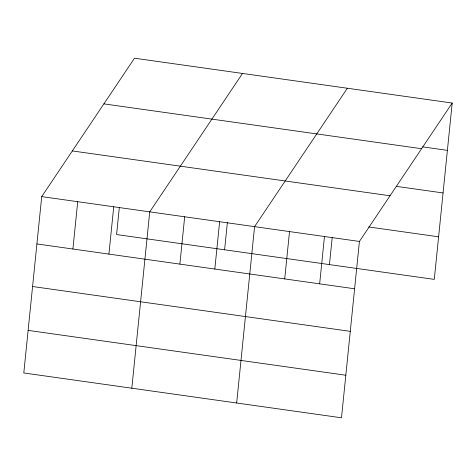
<?xml version="1.0" encoding="UTF-8"?>
<svg xmlns="http://www.w3.org/2000/svg" width="476" height="476" viewBox="0 0 476 476"><rect width="100%" height="100%" fill="white"/><g stroke="black" fill="none" stroke-linecap="round" stroke-linejoin="round"><path stroke-width="0.71" d="M41.715 196.612L23.8 372.964L341.5 417.797L359.416 241.445L452.2 103.036L134.5 58.203L41.715 196.612L359.416 241.445M72.911 249.019L77.719 201.693M108.921 254.101L113.728 206.774M119.345 207.393L116.584 234.555L434.285 279.388L452.2 103.036M131.816 388.208L149.732 211.856L242.516 73.447M179.874 264.115L184.682 216.788M214.819 269.047L219.626 221.715M224.601 249.799L227.361 222.637M236.661 403.005L254.577 226.647L347.361 88.239M284.713 278.912L289.521 231.58M319.658 283.845L324.465 236.512M329.446 264.596L332.206 237.435M422.64 146.876L447.392 150.368M103.881 103.875L421.581 148.714M396.472 186.372L443.067 192.947M72.334 150.934L390.034 195.773M368.716 226.951L438.61 236.816M36.908 243.938L354.608 288.777M32.582 286.516L350.282 331.355M28.126 330.386L345.826 375.225"/></g></svg>
